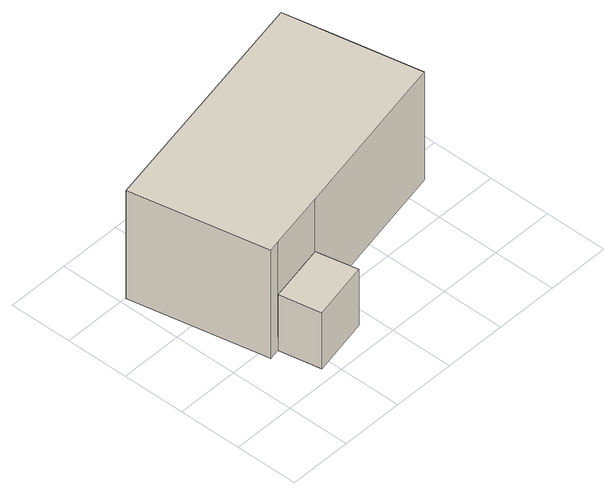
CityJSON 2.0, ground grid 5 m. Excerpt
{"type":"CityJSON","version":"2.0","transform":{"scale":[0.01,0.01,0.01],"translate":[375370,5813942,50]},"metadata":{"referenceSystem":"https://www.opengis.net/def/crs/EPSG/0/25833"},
"CityObjects":{
"building1":{"type":"Building","attributes":{"Gemeindeschluessel":"11000005","function":"31001_3051"},"address":[{"country":"Germany","locality":"Berlin","thoroughfareNumber":"221 (15)","thoroughfareName":"Kladower Damm"}],"children":["building1-1","building1-2"]},
"building1-1":{"type":"BuildingPart","attributes":{"BezugspunktDach":"2200","measuredHeight":11.89,"storeysAboveGround":2},"parents":["building1"],"geometry":[{"type":"MultiSurface","lod":"1","boundaries":[[[0,1,2,3,4,5,6]],[[7,8,9,10,11,12,13]],[[7,13,6,5]],[[8,7,5,4]],[[9,8,4,3]],[[10,9,3,2]],[[14,15,16,10,2,1]],[[12,11,1,0]],[[13,12,0,6]],[[11,10,16,15,14]]]}]},
"building1-2":{"type":"BuildingPart","attributes":{"BezugspunktDach":"2200","measuredHeight":5.88,"storeysAboveGround":2},"parents":["building1"],"geometry":[{"type":"MultiSurface","lod":"1","boundaries":[[[17,18,16,15]],[[19,20,21,22]],[[19,22,11,10,16]],[[20,19,16,18]],[[21,20,18,17]],[[22,21,17,15]],[[23,15,16,10,11]]]}]}
},
"vertices":[
[264,409,1020],[355,428,1020],[819,524,1020],[2192,810,1020],[2061,1466,1020],[1978,1883,1020],[47,1493,1020],[1978,1883,44],[2061,1466,44],[2192,810,44],[819,524,44],[355,428,44],[264,409,44],[47,1493,44],[355,428,168],[355,428,548],[819,524,548],
[420,97,548],[888,197,548],[819,524,42],[888,197,42],[420,97,42],[355,428,42],[355,428,496]
]}
